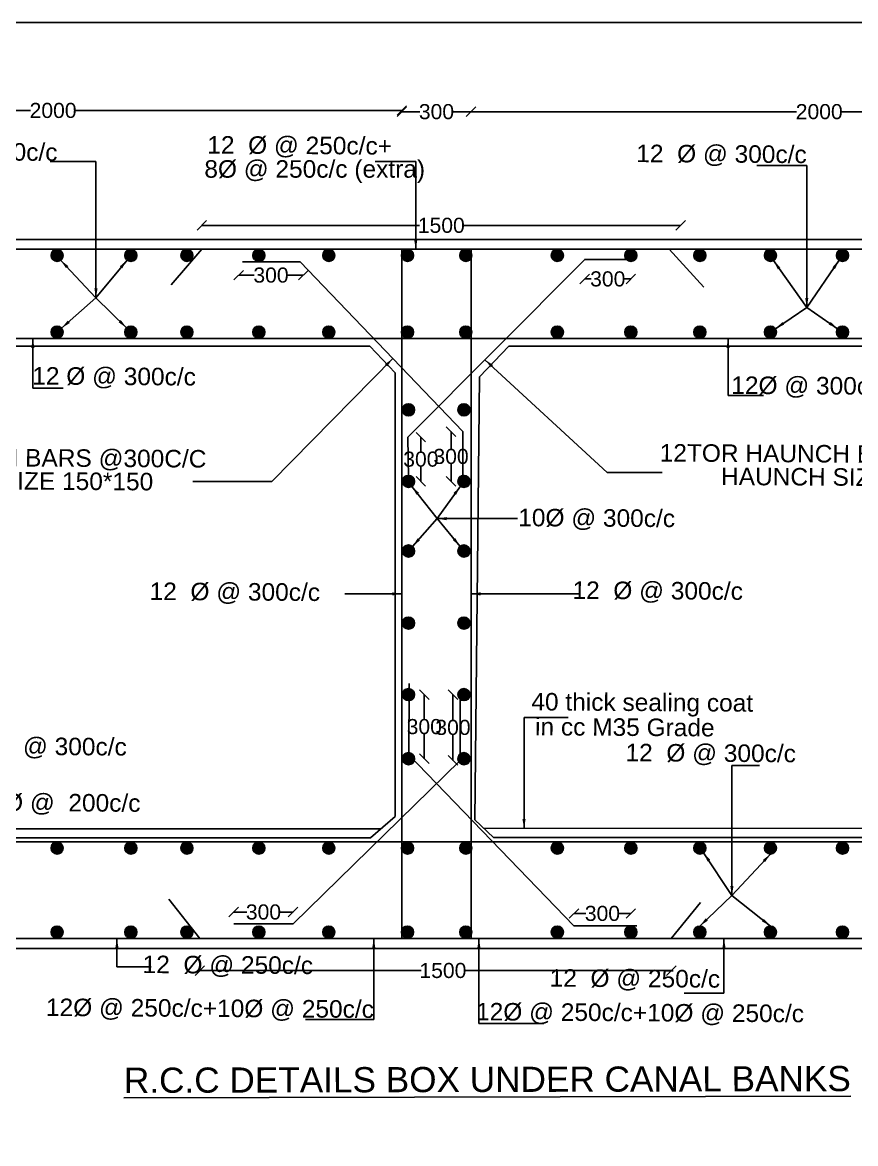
# Model space of a CAD drawing. Header units: millimetres. Extents: x 5124 to 6568637, y 2311 to 91879094.
# Drawn here: x 3726578 to 3734851, y 45945011 to 45956145 of the extents above; entities that cross this region are included whole.
import ezdxf

# ---------------------------------------------------------------- set-up
doc = ezdxf.new("R2010")
doc.units = ezdxf.units.MM
doc.header["$MEASUREMENT"] = 0
for name, color, linetype in [('DIMENSION', 7, 'Continuous'), ('DRAWING', 7, 'Continuous'), ('TEXT', 7, 'Continuous')]:
    doc.layers.add(name, color=color, linetype=linetype)
doc.styles.get("Standard").update_dxf_attribs({"font": 'arial.ttf', "height": 150})
doc.dimstyles.get("Standard").update_dxf_attribs({"dimtxt": 200, "dimasz": 110, "dimexe": 0.18, "dimexo": 0.0625, "dimgap": 0.09, "dimtad": 0, "dimtih": 1, "dimtoh": 1, "dimdec": 0, "dimzin": 0, "dimdsep": 46, "dimtxsty": 'Standard', "dimblk": 'OBLIQUE', "dimcen": 0.09, "dimse1": 1, "dimse2": 1, "dimadec": 0, "dimazin": 0, "dimtfac": 1, "dimtdec": 0, "dimtofl": 0, "dimtmove": 0, "dimatfit": 3, "dimfxl": 1, "dimtolj": 1, "dimtzin": 0, "dimarcsym": 0})

# ---------------------------------------------------------------- blocks, each defined once
blk = doc.blocks.new('_Oblique')
at = {"color": 0, "linetype": 'ByBlock', "lineweight": -2}
blk.add_line((-0.5, -0.5), (0.5, 0.5), dxfattribs=at)
blk = doc.blocks.new('*D66')
at = {"layer": 'Defpoints', "color": 0}
for p in [(3730345, 45955270), (3723420, 45953891), (3730345, 45953891)]:
    blk.add_point(p, dxfattribs=at)
at = {"layer": 'DIMENSION', "color": 0, "lineweight": -2}
for p, q in [((3723420, 45955270), (3726657, 45955270)), ((3730345, 45955270), (3727107, 45955270))]:
    blk.add_line(p, q, dxfattribs=at)
at = {"layer": 'DIMENSION', "color": 0, "lineweight": -2, "xscale": 95, "yscale": 95, "zscale": 95, "rotation": 180}
blk.add_blockref('_Oblique', (3723420, 45955270), dxfattribs=at)
at = {"layer": 'DIMENSION', "color": 0, "lineweight": -2, "xscale": 95, "yscale": 95, "zscale": 95}
blk.add_blockref('_Oblique', (3730345, 45955270), dxfattribs=at)
at = {"layer": 'DIMENSION', "color": 0, "insert": (3726882, 45955270), "char_height": 150, "attachment_point": 5}
blk.add_mtext('\\A1;2000', dxfattribs=at)
blk = doc.blocks.new('*D67')
at = {"layer": 'Defpoints', "color": 0}
for p in [(3731032, 45955258), (3730345, 45953891), (3731032, 45953891)]:
    blk.add_point(p, dxfattribs=at)
at = {"layer": 'DIMENSION', "color": 0, "lineweight": -2}
for p, q in [((3730345, 45955258), (3730523, 45955258)), ((3731032, 45955258), (3730854, 45955258))]:
    blk.add_line(p, q, dxfattribs=at)
at = {"layer": 'DIMENSION', "color": 0, "lineweight": -2, "xscale": 95, "yscale": 95, "zscale": 95, "rotation": 180}
blk.add_blockref('_Oblique', (3730345, 45955258), dxfattribs=at)
at = {"layer": 'DIMENSION', "color": 0, "lineweight": -2, "xscale": 95, "yscale": 95, "zscale": 95}
blk.add_blockref('_Oblique', (3731032, 45955258), dxfattribs=at)
at = {"layer": 'DIMENSION', "color": 0, "insert": (3730689, 45955258), "char_height": 150, "attachment_point": 5}
blk.add_mtext('\\A1;300', dxfattribs=at)
blk = doc.blocks.new('*D68')
at = {"layer": 'Defpoints', "color": 0}
for p in [(3737947, 45955258), (3731032, 45953860), (3737947, 45953891)]:
    blk.add_point(p, dxfattribs=at)
at = {"layer": 'DIMENSION', "color": 0, "lineweight": -2}
for p, q in [((3731032, 45955258), (3734265, 45955258)), ((3737947, 45955258), (3734715, 45955258))]:
    blk.add_line(p, q, dxfattribs=at)
at = {"layer": 'DIMENSION', "color": 0, "lineweight": -2, "xscale": 95, "yscale": 95, "zscale": 95, "rotation": 180}
blk.add_blockref('_Oblique', (3731032, 45955258), dxfattribs=at)
at = {"layer": 'DIMENSION', "color": 0, "lineweight": -2, "xscale": 95, "yscale": 95, "zscale": 95}
blk.add_blockref('_Oblique', (3737947, 45955258), dxfattribs=at)
at = {"layer": 'DIMENSION', "color": 0, "insert": (3734490, 45955258), "char_height": 150, "attachment_point": 5}
blk.add_mtext('\\A1;2000', dxfattribs=at)
blk = doc.blocks.new('*D70')
at = {"layer": 'Defpoints', "color": 0}
for p in [(3733114, 45954129), (3728359, 45953891), (3733114, 45953891)]:
    blk.add_point(p, dxfattribs=at)
at = {"layer": 'DIMENSION', "color": 0, "lineweight": -2}
for p, q in [((3728359, 45954129), (3730520, 45954129)), ((3733114, 45954129), (3730953, 45954129))]:
    blk.add_line(p, q, dxfattribs=at)
at = {"layer": 'DIMENSION', "color": 0, "lineweight": -2, "xscale": 95, "yscale": 95, "zscale": 95, "rotation": 180}
blk.add_blockref('_Oblique', (3728359, 45954129), dxfattribs=at)
at = {"layer": 'DIMENSION', "color": 0, "lineweight": -2, "xscale": 95, "yscale": 95, "zscale": 95}
blk.add_blockref('_Oblique', (3733114, 45954129), dxfattribs=at)
at = {"layer": 'DIMENSION', "color": 0, "insert": (3730737, 45954129), "char_height": 150, "attachment_point": 5}
blk.add_mtext('\\A1;1500', dxfattribs=at)
blk = doc.blocks.new('*D71')
at = {"layer": 'Defpoints', "color": 0}
for p in [(3732161, 45953791), (3732619, 45953772), (3732161, 45953597)]:
    blk.add_point(p, dxfattribs=at)
at = {"layer": 'DIMENSION', "color": 0, "lineweight": -2}
for p, q in [((3732161, 45953597), (3732225, 45953597)), ((3732619, 45953597), (3732556, 45953597))]:
    blk.add_line(p, q, dxfattribs=at)
at = {"layer": 'DIMENSION', "color": 0, "lineweight": -2, "xscale": 95, "yscale": 95, "zscale": 95, "rotation": 180}
blk.add_blockref('_Oblique', (3732161, 45953597), dxfattribs=at)
at = {"layer": 'DIMENSION', "color": 0, "lineweight": -2, "xscale": 95, "yscale": 95, "zscale": 95}
blk.add_blockref('_Oblique', (3732619, 45953597), dxfattribs=at)
at = {"layer": 'DIMENSION', "color": 0, "insert": (3732390, 45953597), "char_height": 150, "attachment_point": 5}
blk.add_mtext('\\A1;300', dxfattribs=at)
blk = doc.blocks.new('*D72')
at = {"layer": 'Defpoints', "color": 0}
for p in [(3728725, 45953760), (3729367, 45953736), (3729367, 45953635)]:
    blk.add_point(p, dxfattribs=at)
at = {"layer": 'DIMENSION', "color": 0, "lineweight": -2}
for p, q in [((3728725, 45953635), (3728880, 45953635)), ((3729367, 45953635), (3729211, 45953635))]:
    blk.add_line(p, q, dxfattribs=at)
at = {"layer": 'DIMENSION', "color": 0, "lineweight": -2, "xscale": 95, "yscale": 95, "zscale": 95, "rotation": 180}
blk.add_blockref('_Oblique', (3728725, 45953635), dxfattribs=at)
at = {"layer": 'DIMENSION', "color": 0, "lineweight": -2, "xscale": 95, "yscale": 95, "zscale": 95}
blk.add_blockref('_Oblique', (3729367, 45953635), dxfattribs=at)
at = {"layer": 'DIMENSION', "color": 0, "insert": (3729046, 45953635), "char_height": 150, "attachment_point": 5}
blk.add_mtext('\\A1;300', dxfattribs=at)
blk = doc.blocks.new('*D77')
at = {"layer": 'Defpoints', "color": 0}
for p in [(3728676, 45947310), (3728676, 45947194), (3729265, 45947194)]:
    blk.add_point(p, dxfattribs=at)
at = {"layer": 'DIMENSION', "color": 0, "lineweight": -2}
for p, q in [((3728676, 45947310), (3728805, 45947310)), ((3729265, 45947310), (3729136, 45947310))]:
    blk.add_line(p, q, dxfattribs=at)
at = {"layer": 'DIMENSION', "color": 0, "lineweight": -2, "xscale": 95, "yscale": 95, "zscale": 95, "rotation": 180}
blk.add_blockref('_Oblique', (3728676, 45947310), dxfattribs=at)
at = {"layer": 'DIMENSION', "color": 0, "lineweight": -2, "xscale": 95, "yscale": 95, "zscale": 95}
blk.add_blockref('_Oblique', (3729265, 45947310), dxfattribs=at)
at = {"layer": 'DIMENSION', "color": 0, "insert": (3728971, 45947310), "char_height": 150, "attachment_point": 5}
blk.add_mtext('\\A1;300', dxfattribs=at)
blk = doc.blocks.new('*D78')
at = {"layer": 'Defpoints', "color": 0}
for p in [(3730411, 45949470), (3730411, 45948833), (3730568, 45948833)]:
    blk.add_point(p, dxfattribs=at)
at = {"layer": 'DIMENSION', "color": 0, "lineweight": -2}
for p, q in [((3730568, 45949470), (3730568, 45949228)), ((3730568, 45948833), (3730568, 45949075))]:
    blk.add_line(p, q, dxfattribs=at)
at = {"layer": 'DIMENSION', "color": 0, "lineweight": -2, "xscale": 95, "yscale": 95, "zscale": 95}
for p, rotation in [((3730568, 45949470), 90), ((3730568, 45948833), 270)]:
    blk.add_blockref('_Oblique', p, dxfattribs=dict(at, rotation=rotation))
at = {"layer": 'DIMENSION', "color": 0, "insert": (3730568, 45949151), "char_height": 150, "attachment_point": 5}
blk.add_mtext('\\A1;300', dxfattribs=at)
blk = doc.blocks.new('*D79')
at = {"layer": 'Defpoints', "color": 0}
for p in [(3730853, 45949470), (3730962, 45949470), (3730925, 45948816)]:
    blk.add_point(p, dxfattribs=at)
at = {"layer": 'DIMENSION', "color": 0, "lineweight": -2}
for p, q in [((3730853, 45949470), (3730853, 45949219)), ((3730853, 45948816), (3730853, 45949066))]:
    blk.add_line(p, q, dxfattribs=at)
at = {"layer": 'DIMENSION', "color": 0, "lineweight": -2, "xscale": 95, "yscale": 95, "zscale": 95}
for p, rotation in [((3730853, 45949470), 90), ((3730853, 45948816), 270)]:
    blk.add_blockref('_Oblique', p, dxfattribs=dict(at, rotation=rotation))
at = {"layer": 'DIMENSION', "color": 0, "insert": (3730853, 45949143), "char_height": 150, "attachment_point": 5}
blk.add_mtext('\\A1;300', dxfattribs=at)
blk = doc.blocks.new('*D80')
at = {"layer": 'Defpoints', "color": 0}
for p in [(3730406, 45952026), (3730534, 45952026), (3730411, 45951587)]:
    blk.add_point(p, dxfattribs=at)
at = {"layer": 'DIMENSION', "color": 0, "lineweight": -2}
for p, q in [((3730534, 45952026), (3730534, 45951883)), ((3730534, 45951587), (3730534, 45951730))]:
    blk.add_line(p, q, dxfattribs=at)
at = {"layer": 'DIMENSION', "color": 0, "lineweight": -2, "xscale": 95, "yscale": 95, "zscale": 95}
for p, rotation in [((3730534, 45952026), 90), ((3730534, 45951587), 270)]:
    blk.add_blockref('_Oblique', p, dxfattribs=dict(at, rotation=rotation))
at = {"layer": 'DIMENSION', "color": 0, "insert": (3730534, 45951807), "char_height": 150, "attachment_point": 5}
blk.add_mtext('\\A1;300', dxfattribs=at)
blk = doc.blocks.new('*D81')
at = {"layer": 'Defpoints', "color": 0}
for p in [(3730952, 45952081), (3730834, 45951587), (3730962, 45951587)]:
    blk.add_point(p, dxfattribs=at)
at = {"layer": 'DIMENSION', "color": 0, "lineweight": -2}
for p, q in [((3730834, 45952081), (3730834, 45951911)), ((3730834, 45951587), (3730834, 45951758))]:
    blk.add_line(p, q, dxfattribs=at)
at = {"layer": 'DIMENSION', "color": 0, "lineweight": -2, "xscale": 95, "yscale": 95, "zscale": 95}
for p, rotation in [((3730834, 45952081), 90), ((3730834, 45951587), 270)]:
    blk.add_blockref('_Oblique', p, dxfattribs=dict(at, rotation=rotation))
at = {"layer": 'DIMENSION', "color": 0, "insert": (3730834, 45951834), "char_height": 150, "attachment_point": 5}
blk.add_mtext('\\A1;300', dxfattribs=at)
blk = doc.blocks.new('*D88')
at = {"layer": 'Defpoints', "color": 0}
for p in [(3728339, 45947048), (3733021, 45947048), (3733021, 45946729)]:
    blk.add_point(p, dxfattribs=at)
at = {"layer": 'DIMENSION', "color": 0, "lineweight": -2}
for p, q in [((3728339, 45946729), (3730536, 45946729)), ((3733021, 45946729), (3730969, 45946729))]:
    blk.add_line(p, q, dxfattribs=at)
at = {"layer": 'DIMENSION', "color": 0, "lineweight": -2, "xscale": 95, "yscale": 95, "zscale": 95, "rotation": 180}
blk.add_blockref('_Oblique', (3728339, 45946729), dxfattribs=at)
at = {"layer": 'DIMENSION', "color": 0, "lineweight": -2, "xscale": 95, "yscale": 95, "zscale": 95}
blk.add_blockref('_Oblique', (3733021, 45946729), dxfattribs=at)
at = {"layer": 'DIMENSION', "color": 0, "insert": (3730753, 45946729), "char_height": 150, "attachment_point": 5}
blk.add_mtext('\\A1;1500', dxfattribs=at)
blk = doc.blocks.new('*D89')
at = {"layer": 'Defpoints', "color": 0}
for p in [(3732619, 45947296), (3732055, 45947174), (3732619, 45947171)]:
    blk.add_point(p, dxfattribs=at)
at = {"layer": 'DIMENSION', "color": 0, "lineweight": -2}
for p, q in [((3732055, 45947296), (3732172, 45947296)), ((3732619, 45947296), (3732502, 45947296))]:
    blk.add_line(p, q, dxfattribs=at)
at = {"layer": 'DIMENSION', "color": 0, "lineweight": -2, "xscale": 95, "yscale": 95, "zscale": 95, "rotation": 180}
blk.add_blockref('_Oblique', (3732055, 45947296), dxfattribs=at)
at = {"layer": 'DIMENSION', "color": 0, "lineweight": -2, "xscale": 95, "yscale": 95, "zscale": 95}
blk.add_blockref('_Oblique', (3732619, 45947296), dxfattribs=at)
at = {"layer": 'DIMENSION', "color": 0, "insert": (3732337, 45947296), "char_height": 150, "attachment_point": 5}
blk.add_mtext('\\A1;300', dxfattribs=at)

msp = doc.modelspace()

# ---------------------------------------------------------------- hatches: boundary and pattern name
at = {"layer": 'DRAWING'}
h = msp.add_hatch(dxfattribs=at)
h.set_pattern_fill('ANSI31', color=256, scale=0.790901, style=0)
h.set_pattern_definition([(45, (884330.64195, 9615882.79462), (-0.06990643969563, 0.06990643969563), [])])
h.paths.add_polyline_path([(3726981.2, 45953831.7, 0.9586945), (3726861.6, 45953836.8), (3726861.6, 45953826.7, 0.9586945)])
h = msp.add_hatch(dxfattribs=at)
h.set_pattern_fill('ANSI31', color=256, scale=0.790901, style=0)
h.set_pattern_definition([(45, (885063.86824, 9615882.79462), (-0.06990643969563, 0.06990643969563), [])])
h.paths.add_polyline_path([(3727714.4, 45953831.7, 0.9586945), (3727594.8, 45953836.8), (3727594.8, 45953826.7, 0.9586945)])
h = msp.add_hatch(dxfattribs=at)
h.set_pattern_fill('ANSI31', color=256, scale=0.790901, style=0)
h.set_pattern_definition([(45, (885620.54788, 9615882.79462), (-0.06990643969563, 0.06990643969563), [])])
h.paths.add_polyline_path([(3728271.1, 45953831.7, 0.9586945), (3728151.5, 45953836.8), (3728151.5, 45953826.7, 0.9586945)])
h = msp.add_hatch(dxfattribs=at)
h.set_pattern_fill('ANSI31', color=256, scale=0.790901, style=0)
h.set_pattern_definition([(45, (886334.73372, 9615882.79462), (-0.06990643969563, 0.06990643969563), [])])
h.paths.add_polyline_path([(3728985.3, 45953831.7, 0.9586945), (3728865.7, 45953836.8), (3728865.7, 45953826.7, 0.9586945)])
h = msp.add_hatch(dxfattribs=at)
h.set_pattern_fill('ANSI31', color=256, scale=0.790901, style=0)
h.set_pattern_definition([(45, (887028.63979, 9615882.79462), (-0.06990643969563, 0.06990643969563), [])])
h.paths.add_polyline_path([(3729679.2, 45953831.7, 0.9586945), (3729559.6, 45953836.8), (3729559.6, 45953826.7, 0.9586945)])
h = msp.add_hatch(dxfattribs=at)
h.set_pattern_fill('ANSI31', color=256, scale=0.790901, style=0)
h.set_pattern_definition([(45, (887810.76285, 9615882.79462), (-0.06990643969563, 0.06990643969563), [])])
h.paths.add_polyline_path([(3730461.3, 45953831.7, 0.9586945), (3730341.7, 45953836.8), (3730341.7, 45953826.7, 0.9586945)])
h = msp.add_hatch(dxfattribs=at)
h.set_pattern_fill('ANSI31', color=256, scale=0.790901, style=0)
h.set_pattern_definition([(45, (888389.18691, 9615882.79462), (-0.06990643969563, 0.06990643969563), [])])
h.paths.add_polyline_path([(3731039.8, 45953831.7, 0.9586945), (3730920.2, 45953836.8), (3730920.2, 45953826.7, 0.9586945)])
h = msp.add_hatch(dxfattribs=at)
h.set_pattern_fill('ANSI31', color=256, scale=0.790901, style=0)
h.set_pattern_definition([(45, (889298.62185, 9615882.79462), (-0.06990643969563, 0.06990643969563), [])])
h.paths.add_polyline_path([(3731949.2, 45953831.7, 0.9586945), (3731829.6, 45953836.8), (3731829.6, 45953826.7, 0.9586945)])
h = msp.add_hatch(dxfattribs=at)
h.set_pattern_fill('ANSI31', color=256, scale=0.790901, style=0)
h.set_pattern_definition([(45, (890028.46818, 9615882.79462), (-0.06990643969563, 0.06990643969563), [])])
h.paths.add_polyline_path([(3732679, 45953831.7, 0.9586945), (3732559.4, 45953836.8), (3732559.4, 45953826.7, 0.9586945)])
h = msp.add_hatch(dxfattribs=at)
h.set_pattern_fill('ANSI31', color=256, scale=0.790901, style=0)
h.set_pattern_definition([(45, (890713.92435, 9615882.79462), (-0.06990643969563, 0.06990643969563), [])])
h.paths.add_polyline_path([(3733364.5, 45953831.7, 0.9586945), (3733244.9, 45953836.8), (3733244.9, 45953826.7, 0.9586945)])
h = msp.add_hatch(dxfattribs=at)
h.set_pattern_fill('ANSI31', color=256, scale=0.790901, style=0)
h.set_pattern_definition([(45, (891414.47768, 9615882.79462), (-0.06990643969563, 0.06990643969563), [])])
h.paths.add_polyline_path([(3734065, 45953831.7, 0.9586945), (3733945.4, 45953836.8), (3733945.4, 45953826.7, 0.9586945)])
h = msp.add_hatch(dxfattribs=at)
h.set_pattern_fill('ANSI31', color=256, scale=0.790901, style=0)
h.set_pattern_definition([(45, (892130.57883, 9615882.79462), (-0.06990643969563, 0.06990643969563), [])])
h.paths.add_polyline_path([(3734781.1, 45953831.7, 0.9586945), (3734661.5, 45953836.8), (3734661.5, 45953826.7, 0.9586945)])
h = msp.add_hatch(dxfattribs=at)
h.set_pattern_fill('ANSI31', color=256, scale=0.790901, style=0)
h.set_pattern_definition([(45, (884330.64195, 9615120.47425), (-0.06990643969563, 0.06990643969563), [])])
h.paths.add_polyline_path([(3726981.2, 45953069.4, 0.9586945), (3726861.6, 45953074.5), (3726861.6, 45953064.4, 0.9586945)])
h = msp.add_hatch(dxfattribs=at)
h.set_pattern_fill('ANSI31', color=256, scale=0.790901, style=0)
h.set_pattern_definition([(45, (885063.86824, 9615120.47425), (-0.06990643969563, 0.06990643969563), [])])
h.paths.add_polyline_path([(3727714.4, 45953069.4, 0.9586945), (3727594.8, 45953074.5), (3727594.8, 45953064.4, 0.9586945)])
h = msp.add_hatch(dxfattribs=at)
h.set_pattern_fill('ANSI31', color=256, scale=0.790901, style=0)
h.set_pattern_definition([(45, (885620.54788, 9615120.47425), (-0.06990643969563, 0.06990643969563), [])])
h.paths.add_polyline_path([(3728271.1, 45953069.4, 0.9586945), (3728151.5, 45953074.5), (3728151.5, 45953064.4, 0.9586945)])
h = msp.add_hatch(dxfattribs=at)
h.set_pattern_fill('ANSI31', color=256, scale=0.790901, style=0)
h.set_pattern_definition([(45, (886334.73372, 9615120.47425), (-0.06990643969563, 0.06990643969563), [])])
h.paths.add_polyline_path([(3728985.3, 45953069.4, 0.9586945), (3728865.7, 45953074.5), (3728865.7, 45953064.4, 0.9586945)])
h = msp.add_hatch(dxfattribs=at)
h.set_pattern_fill('ANSI31', color=256, scale=0.790901, style=0)
h.set_pattern_definition([(45, (887028.63979, 9615120.47425), (-0.06990643969563, 0.06990643969563), [])])
h.paths.add_polyline_path([(3729679.2, 45953069.4, 0.9586945), (3729559.6, 45953074.5), (3729559.6, 45953064.4, 0.9586945)])
h = msp.add_hatch(dxfattribs=at)
h.set_pattern_fill('ANSI31', color=256, scale=0.790901, style=0)
h.set_pattern_definition([(45, (887810.76285, 9615120.47425), (-0.06990643969563, 0.06990643969563), [])])
h.paths.add_polyline_path([(3730461.3, 45953069.4, 0.9586945), (3730341.7, 45953074.5), (3730341.7, 45953064.4, 0.9586945)])
h = msp.add_hatch(dxfattribs=at)
h.set_pattern_fill('ANSI31', color=256, scale=0.790901, style=0)
h.set_pattern_definition([(45, (888389.18691, 9615120.47425), (-0.06990643969563, 0.06990643969563), [])])
h.paths.add_polyline_path([(3731039.8, 45953069.4, 0.9586945), (3730920.2, 45953074.5), (3730920.2, 45953064.4, 0.9586945)])
h = msp.add_hatch(dxfattribs=at)
h.set_pattern_fill('ANSI31', color=256, scale=0.790901, style=0)
h.set_pattern_definition([(45, (889298.62185, 9615120.47425), (-0.06990643969563, 0.06990643969563), [])])
h.paths.add_polyline_path([(3731949.2, 45953069.4, 0.9586945), (3731829.6, 45953074.5), (3731829.6, 45953064.4, 0.9586945)])
h = msp.add_hatch(dxfattribs=at)
h.set_pattern_fill('ANSI31', color=256, scale=0.790901, style=0)
h.set_pattern_definition([(45, (890028.46818, 9615120.47425), (-0.06990643969563, 0.06990643969563), [])])
h.paths.add_polyline_path([(3732679, 45953069.4, 0.9586945), (3732559.4, 45953074.5), (3732559.4, 45953064.4, 0.9586945)])
h = msp.add_hatch(dxfattribs=at)
h.set_pattern_fill('ANSI31', color=256, scale=0.790901, style=0)
h.set_pattern_definition([(45, (890713.92435, 9615120.47425), (-0.06990643969563, 0.06990643969563), [])])
h.paths.add_polyline_path([(3733364.5, 45953069.4, 0.9586945), (3733244.9, 45953074.5), (3733244.9, 45953064.4, 0.9586945)])
h = msp.add_hatch(dxfattribs=at)
h.set_pattern_fill('ANSI31', color=256, scale=0.790901, style=0)
h.set_pattern_definition([(45, (891414.47768, 9615120.47425), (-0.06990643969563, 0.06990643969563), [])])
h.paths.add_polyline_path([(3734065, 45953069.4, 0.9586945), (3733945.4, 45953074.5), (3733945.4, 45953064.4, 0.9586945)])
h = msp.add_hatch(dxfattribs=at)
h.set_pattern_fill('ANSI31', color=256, scale=0.790901, style=0)
h.set_pattern_definition([(45, (892130.57883, 9615120.47425), (-0.06990643969563, 0.06990643969563), [])])
h.paths.add_polyline_path([(3734781.1, 45953069.4, 0.9586945), (3734661.5, 45953074.5), (3734661.5, 45953064.4, 0.9586945)])
h = msp.add_hatch(dxfattribs=at)
h.set_pattern_fill('ANSI31', color=256, scale=0.790901, style=0)
h.set_pattern_definition([(45, (887820.65858, 9614348.40543), (-0.06990643969563, 0.06990643969563), [])])
h.paths.add_polyline_path([(3730471.2, 45952297.3, 0.9586945), (3730351.6, 45952302.4), (3730351.6, 45952292.3, 0.9586945)])
h = msp.add_hatch(dxfattribs=at)
h.set_pattern_fill('ANSI31', color=256, scale=0.790901, style=0)
h.set_pattern_definition([(45, (888371.36695, 9614348.40543), (-0.06990643969563, 0.06990643969563), [])])
h.paths.add_polyline_path([(3731021.9, 45952297.3, 0.9586945), (3730902.3, 45952302.4), (3730902.3, 45952292.3, 0.9586945)])
h = msp.add_hatch(dxfattribs=at)
h.set_pattern_fill('ANSI31', color=256, scale=0.790901, style=0)
h.set_pattern_definition([(45, (887820.65858, 9613638.2505), (-0.06990643969563, 0.06990643969563), [])])
h.paths.add_polyline_path([(3730471.2, 45951587.2, 0.9586945), (3730351.6, 45951592.2), (3730351.6, 45951582.1, 0.9586945)])
h = msp.add_hatch(dxfattribs=at)
h.set_pattern_fill('ANSI31', color=256, scale=0.790901, style=0)
h.set_pattern_definition([(45, (888371.36695, 9613638.2505), (-0.06990643969563, 0.06990643969563), [])])
h.paths.add_polyline_path([(3731021.9, 45951587.2, 0.9586945), (3730902.3, 45951592.2), (3730902.3, 45951582.1, 0.9586945)])
h = msp.add_hatch(dxfattribs=at)
h.set_pattern_fill('ANSI31', color=256, scale=0.790901, style=0)
h.set_pattern_definition([(45, (887820.65858, 9612946.53911), (-0.06990643969563, 0.06990643969563), [])])
h.paths.add_polyline_path([(3730471.2, 45950895.5, 0.9586945), (3730351.6, 45950900.5), (3730351.6, 45950890.4, 0.9586945)])
h = msp.add_hatch(dxfattribs=at)
h.set_pattern_fill('ANSI31', color=256, scale=0.790901, style=0)
h.set_pattern_definition([(45, (888371.36695, 9612946.53911), (-0.06990643969563, 0.06990643969563), [])])
h.paths.add_polyline_path([(3731021.9, 45950895.5, 0.9586945), (3730902.3, 45950900.5), (3730902.3, 45950890.4, 0.9586945)])
h = msp.add_hatch(dxfattribs=at)
h.set_pattern_fill('ANSI31', color=256, scale=0.790901, style=0)
h.set_pattern_definition([(45, (887820.65858, 9612230.68915), (-0.06990643969563, 0.06990643969563), [])])
h.paths.add_polyline_path([(3730471.2, 45950179.6, 0.9586945), (3730351.6, 45950184.7), (3730351.6, 45950174.6, 0.9586945)])
h = msp.add_hatch(dxfattribs=at)
h.set_pattern_fill('ANSI31', color=256, scale=0.790901, style=0)
h.set_pattern_definition([(45, (888371.36695, 9612230.68915), (-0.06990643969563, 0.06990643969563), [])])
h.paths.add_polyline_path([(3731021.9, 45950179.6, 0.9586945), (3730902.3, 45950184.7), (3730902.3, 45950174.6, 0.9586945)])
h = msp.add_hatch(dxfattribs=at)
h.set_pattern_fill('ANSI31', color=256, scale=0.790901, style=0)
h.set_pattern_definition([(45, (887820.65858, 9611520.58646), (-0.06990643969563, 0.06990643969563), [])])
h.paths.add_polyline_path([(3730471.2, 45949469.5, 0.9586945), (3730351.6, 45949474.6), (3730351.6, 45949464.5, 0.9586945)])
h = msp.add_hatch(dxfattribs=at)
h.set_pattern_fill('ANSI31', color=256, scale=0.790901, style=0)
h.set_pattern_definition([(45, (888371.36695, 9611520.58646), (-0.06990643969563, 0.06990643969563), [])])
h.paths.add_polyline_path([(3731021.9, 45949469.5, 0.9586945), (3730902.3, 45949474.6), (3730902.3, 45949464.5, 0.9586945)])
h = msp.add_hatch(dxfattribs=at)
h.set_pattern_fill('ANSI31', color=256, scale=0.790901, style=0)
h.set_pattern_definition([(45, (887820.65858, 9610884.20572), (-0.06990643969563, 0.06990643969563), [])])
h.paths.add_polyline_path([(3730471.2, 45948833.1, 0.9586945), (3730351.6, 45948838.2), (3730351.6, 45948828.1, 0.9586945)])
h = msp.add_hatch(dxfattribs=at)
h.set_pattern_fill('ANSI31', color=256, scale=0.790901, style=0)
h.set_pattern_definition([(45, (888371.36695, 9610884.20572), (-0.06990643969563, 0.06990643969563), [])])
h.paths.add_polyline_path([(3731021.9, 45948833.1, 0.9586945), (3730902.3, 45948838.2), (3730902.3, 45948828.1, 0.9586945)])
h = msp.add_hatch(dxfattribs=at)
h.set_pattern_fill('ANSI31', color=256, scale=0.790901, style=0)
h.set_pattern_definition([(45, (884330.64195, 9609996.66879), (-0.06990643969563, 0.06990643969563), [])])
h.paths.add_polyline_path([(3726981.2, 45947945.6, 0.9586945), (3726861.6, 45947950.7), (3726861.6, 45947940.6, 0.9586945)])
h = msp.add_hatch(dxfattribs=at)
h.set_pattern_fill('ANSI31', color=256, scale=0.790901, style=0)
h.set_pattern_definition([(45, (885063.86824, 9609996.66879), (-0.06990643969563, 0.06990643969563), [])])
h.paths.add_polyline_path([(3727714.4, 45947945.6, 0.9586945), (3727594.8, 45947950.7), (3727594.8, 45947940.6, 0.9586945)])
h = msp.add_hatch(dxfattribs=at)
h.set_pattern_fill('ANSI31', color=256, scale=0.790901, style=0)
h.set_pattern_definition([(45, (885620.54788, 9609996.66879), (-0.06990643969563, 0.06990643969563), [])])
h.paths.add_polyline_path([(3728271.1, 45947945.6, 0.9586945), (3728151.5, 45947950.7), (3728151.5, 45947940.6, 0.9586945)])
h = msp.add_hatch(dxfattribs=at)
h.set_pattern_fill('ANSI31', color=256, scale=0.790901, style=0)
h.set_pattern_definition([(45, (886334.73372, 9609996.66879), (-0.06990643969563, 0.06990643969563), [])])
h.paths.add_polyline_path([(3728985.3, 45947945.6, 0.9586945), (3728865.7, 45947950.7), (3728865.7, 45947940.6, 0.9586945)])
h = msp.add_hatch(dxfattribs=at)
h.set_pattern_fill('ANSI31', color=256, scale=0.790901, style=0)
h.set_pattern_definition([(45, (887028.63979, 9609996.66879), (-0.06990643969563, 0.06990643969563), [])])
h.paths.add_polyline_path([(3729679.2, 45947945.6, 0.9586945), (3729559.6, 45947950.7), (3729559.6, 45947940.6, 0.9586945)])
h = msp.add_hatch(dxfattribs=at)
h.set_pattern_fill('ANSI31', color=256, scale=0.790901, style=0)
h.set_pattern_definition([(45, (887810.76285, 9609996.66879), (-0.06990643969563, 0.06990643969563), [])])
h.paths.add_polyline_path([(3730461.3, 45947945.6, 0.9586945), (3730341.7, 45947950.7), (3730341.7, 45947940.6, 0.9586945)])
h = msp.add_hatch(dxfattribs=at)
h.set_pattern_fill('ANSI31', color=256, scale=0.790901, style=0)
h.set_pattern_definition([(45, (888389.18691, 9609996.66879), (-0.06990643969563, 0.06990643969563), [])])
h.paths.add_polyline_path([(3731039.8, 45947945.6, 0.9586945), (3730920.2, 45947950.7), (3730920.2, 45947940.6, 0.9586945)])
h = msp.add_hatch(dxfattribs=at)
h.set_pattern_fill('ANSI31', color=256, scale=0.790901, style=0)
h.set_pattern_definition([(45, (889298.62185, 9609996.66879), (-0.06990643969563, 0.06990643969563), [])])
h.paths.add_polyline_path([(3731949.2, 45947945.6, 0.9586945), (3731829.6, 45947950.7), (3731829.6, 45947940.6, 0.9586945)])
h = msp.add_hatch(dxfattribs=at)
h.set_pattern_fill('ANSI31', color=256, scale=0.790901, style=0)
h.set_pattern_definition([(45, (890028.46818, 9609996.66879), (-0.06990643969563, 0.06990643969563), [])])
h.paths.add_polyline_path([(3732679, 45947945.6, 0.9586945), (3732559.4, 45947950.7), (3732559.4, 45947940.6, 0.9586945)])
h = msp.add_hatch(dxfattribs=at)
h.set_pattern_fill('ANSI31', color=256, scale=0.790901, style=0)
h.set_pattern_definition([(45, (890713.92435, 9609996.66879), (-0.06990643969563, 0.06990643969563), [])])
h.paths.add_polyline_path([(3733364.5, 45947945.6, 0.9586945), (3733244.9, 45947950.7), (3733244.9, 45947940.6, 0.9586945)])
h = msp.add_hatch(dxfattribs=at)
h.set_pattern_fill('ANSI31', color=256, scale=0.790901, style=0)
h.set_pattern_definition([(45, (891414.47768, 9609996.66879), (-0.06990643969563, 0.06990643969563), [])])
h.paths.add_polyline_path([(3734065, 45947945.6, 0.9586945), (3733945.4, 45947950.7), (3733945.4, 45947940.6, 0.9586945)])
h = msp.add_hatch(dxfattribs=at)
h.set_pattern_fill('ANSI31', color=256, scale=0.790901, style=0)
h.set_pattern_definition([(45, (892130.57883, 9609996.66879), (-0.06990643969563, 0.06990643969563), [])])
h.paths.add_polyline_path([(3734781.1, 45947945.6, 0.9586945), (3734661.5, 45947950.7), (3734661.5, 45947940.6, 0.9586945)])
h = msp.add_hatch(dxfattribs=at)
h.set_pattern_fill('ANSI31', color=256, scale=0.790901, style=0)
h.set_pattern_definition([(45, (884330.64195, 9609162.11135), (-0.06990643969563, 0.06990643969563), [])])
h.paths.add_polyline_path([(3726981.2, 45947111.1, 0.9586945), (3726861.6, 45947116.1), (3726861.6, 45947106, 0.9586945)])
h = msp.add_hatch(dxfattribs=at)
h.set_pattern_fill('ANSI31', color=256, scale=0.790901, style=0)
h.set_pattern_definition([(45, (885063.86824, 9609162.11135), (-0.06990643969563, 0.06990643969563), [])])
h.paths.add_polyline_path([(3727714.4, 45947111.1, 0.9586945), (3727594.8, 45947116.1), (3727594.8, 45947106, 0.9586945)])
h = msp.add_hatch(dxfattribs=at)
h.set_pattern_fill('ANSI31', color=256, scale=0.790901, style=0)
h.set_pattern_definition([(45, (885620.54788, 9609162.11135), (-0.06990643969563, 0.06990643969563), [])])
h.paths.add_polyline_path([(3728271.1, 45947111.1, 0.9586945), (3728151.5, 45947116.1), (3728151.5, 45947106, 0.9586945)])
h = msp.add_hatch(dxfattribs=at)
h.set_pattern_fill('ANSI31', color=256, scale=0.790901, style=0)
h.set_pattern_definition([(45, (886334.73372, 9609162.11135), (-0.06990643969563, 0.06990643969563), [])])
h.paths.add_polyline_path([(3728985.3, 45947111.1, 0.9586945), (3728865.7, 45947116.1), (3728865.7, 45947106, 0.9586945)])
h = msp.add_hatch(dxfattribs=at)
h.set_pattern_fill('ANSI31', color=256, scale=0.790901, style=0)
h.set_pattern_definition([(45, (887028.63979, 9609162.11135), (-0.06990643969563, 0.06990643969563), [])])
h.paths.add_polyline_path([(3729679.2, 45947111.1, 0.9586945), (3729559.6, 45947116.1), (3729559.6, 45947106, 0.9586945)])
h = msp.add_hatch(dxfattribs=at)
h.set_pattern_fill('ANSI31', color=256, scale=0.790901, style=0)
h.set_pattern_definition([(45, (887810.76285, 9609162.11135), (-0.06990643969563, 0.06990643969563), [])])
h.paths.add_polyline_path([(3730461.3, 45947111.1, 0.9586945), (3730341.7, 45947116.1), (3730341.7, 45947106, 0.9586945)])
h = msp.add_hatch(dxfattribs=at)
h.set_pattern_fill('ANSI31', color=256, scale=0.790901, style=0)
h.set_pattern_definition([(45, (888389.18691, 9609162.11135), (-0.06990643969563, 0.06990643969563), [])])
h.paths.add_polyline_path([(3731039.8, 45947111.1, 0.9586945), (3730920.2, 45947116.1), (3730920.2, 45947106, 0.9586945)])
h = msp.add_hatch(dxfattribs=at)
h.set_pattern_fill('ANSI31', color=256, scale=0.790901, style=0)
h.set_pattern_definition([(45, (889298.62185, 9609162.11135), (-0.06990643969563, 0.06990643969563), [])])
h.paths.add_polyline_path([(3731949.2, 45947111.1, 0.9586945), (3731829.6, 45947116.1), (3731829.6, 45947106, 0.9586945)])
h = msp.add_hatch(dxfattribs=at)
h.set_pattern_fill('ANSI31', color=256, scale=0.790901, style=0)
h.set_pattern_definition([(45, (890028.46818, 9609162.11135), (-0.06990643969563, 0.06990643969563), [])])
h.paths.add_polyline_path([(3732679, 45947111.1, 0.9586945), (3732559.4, 45947116.1), (3732559.4, 45947106, 0.9586945)])
h = msp.add_hatch(dxfattribs=at)
h.set_pattern_fill('ANSI31', color=256, scale=0.790901, style=0)
h.set_pattern_definition([(45, (890713.92435, 9609162.11135), (-0.06990643969563, 0.06990643969563), [])])
h.paths.add_polyline_path([(3733364.5, 45947111.1, 0.9586945), (3733244.9, 45947116.1), (3733244.9, 45947106, 0.9586945)])
h = msp.add_hatch(dxfattribs=at)
h.set_pattern_fill('ANSI31', color=256, scale=0.790901, style=0)
h.set_pattern_definition([(45, (891414.47768, 9609162.11135), (-0.06990643969563, 0.06990643969563), [])])
h.paths.add_polyline_path([(3734065, 45947111.1, 0.9586945), (3733945.4, 45947116.1), (3733945.4, 45947106, 0.9586945)])
h = msp.add_hatch(dxfattribs=at)
h.set_pattern_fill('ANSI31', color=256, scale=0.790901, style=0)
h.set_pattern_definition([(45, (892130.57883, 9609162.11135), (-0.06990643969563, 0.06990643969563), [])])
h.paths.add_polyline_path([(3734781.1, 45947111.1, 0.9586945), (3734661.5, 45947116.1), (3734661.5, 45947106, 0.9586945)])

# ---------------------------------------------------------------- linework, layer by layer
at = {"layer": 'DIMENSION'}
for points in [[(3722538.3, 45953990.4), (3738799.3, 45953990.4), (3738799.3, 45946949.2), (3722538.3, 45946949.2)], [(3722637.2, 45953891.5), (3738700.3, 45953891.5), (3738700.3, 45947048.1), (3722637.2, 45947048.1)]]:
    msp.add_lwpolyline(points, close=True, dxfattribs=at)
for points in [[(3728359.4, 45953891.5), (3728055.7, 45953538.8)], [(3730344.8, 45953891.5), (3730344.8, 45947048.1)], [(3731032.4, 45953891.5), (3731032.4, 45947048.1)], [(3733000, 45953891.5), (3733344, 45953514.9)], [(3722637.2, 45953006.5), (3738700.3, 45953006.5)], [(3722637.2, 45948008.1), (3738700.3, 45948008.1)], [(3728338.6, 45947048.1), (3728031.8, 45947438.3)], [(3733021, 45947048.1), (3733311.7, 45947404.4)]]:
    msp.add_lwpolyline(points, dxfattribs=at)
at = {"layer": 'DRAWING'}
msp.add_lwpolyline([(3718709.2, 45956144.9), (3749680.8, 45956144.9), (3749680.8, 45933876.9), (3718709.2, 45933876.9)], close=True, dxfattribs=at)
for points in [[(3728764.3, 45953769), (3729311.5, 45953769), (3729334.8, 45953769), (3730952.2, 45952081.3), (3730952.2, 45951543.7)], [(3732654.4, 45953790.7), (3732161, 45953790.7), (3730405.8, 45952025.9), (3730411.8, 45951623.2)], [(3723661.2, 45952929.2), (3730026.3, 45952929.2), (3730278.9, 45952666.4), (3730278.9, 45948259.6), (3730035.4, 45948048.5), (3723639.2, 45948048.5), (3723453, 45948224.5), (3723453, 45952723.8), (3723661.2, 45952929.2)], [(3731407.2, 45952931.3), (3737642.7, 45952931), (3737895.3, 45952668.3), (3737895.3, 45948261.5), (3737651.8, 45948050.4), (3731255.6, 45948050.4), (3731069.4, 45948226.4), (3731116.9, 45952626.9), (3731407.2, 45952931.3)], [(3730419.1, 45949581.2), (3730415.2, 45948870.6), (3732054.5, 45947173.9), (3732678.4, 45947173.9)], [(3730925.1, 45949415.4), (3730925.1, 45948816), (3729264.6, 45947193.9), (3728676.5, 45947193.9)], [(3723546.1, 45948136.5), (3730137.9, 45948137.4)], [(3731162.5, 45948138.4), (3737759.5, 45948143.7)]]:
    msp.add_lwpolyline(points, dxfattribs=at)
for centre in [(3726921.3, 45953831.7), (3727654.5, 45953831.7), (3728211.2, 45953831.7), (3728925.4, 45953831.7), (3729619.3, 45953831.7), (3730401.4, 45953831.7), (3730979.8, 45953831.7), (3731889.3, 45953831.7), (3732619.1, 45953831.7), (3733304.6, 45953831.7), (3734005.1, 45953831.7), (3734721.2, 45953831.7), (3726921.3, 45953069.4), (3727654.5, 45953069.4), (3728211.2, 45953069.4), (3728925.4, 45953069.4), (3729619.3, 45953069.4), (3730401.4, 45953069.4), (3730979.8, 45953069.4), (3731889.3, 45953069.4), (3732619.1, 45953069.4), (3733304.6, 45953069.4), (3734005.1, 45953069.4), (3734721.2, 45953069.4), (3730411.3, 45952297.3), (3730962, 45952297.3), (3730411.3, 45951587.2), (3730962, 45951587.2), (3730411.3, 45950895.5), (3730962, 45950895.5), (3730411.3, 45950179.6), (3730962, 45950179.6), (3730411.3, 45949469.5), (3730962, 45949469.5), (3730411.3, 45948833.1), (3730962, 45948833.1), (3726921.3, 45947945.6), (3727654.5, 45947945.6), (3728211.2, 45947945.6), (3728925.4, 45947945.6), (3729619.3, 45947945.6), (3730401.4, 45947945.6), (3730979.8, 45947945.6), (3731889.3, 45947945.6), (3732619.1, 45947945.6), (3733304.6, 45947945.6), (3734005.1, 45947945.6), (3734721.2, 45947945.6), (3726921.3, 45947111.1), (3727654.5, 45947111.1), (3728211.2, 45947111.1), (3728925.4, 45947111.1), (3729619.3, 45947111.1), (3730401.4, 45947111.1), (3730979.8, 45947111.1), (3731889.3, 45947111.1), (3732619.1, 45947111.1), (3733304.6, 45947111.1), (3734005.1, 45947111.1), (3734721.2, 45947111.1)]:
    msp.add_circle(centre, 59.9, dxfattribs=at)

# ---------------------------------------------------------------- texts
for s, p in [('12  Ø @ 300c/c ', (3725232.9, 45954779.6)), ('12  Ø @ 250c/c+ ', (3728412.9, 45954842.8)), ('12  Ø @ 300c/c ', (3732673, 45954757.7)), ('12 Ø @ 300c/c ', (3726674.7, 45952548.7)), ('12Ø @ 300c/c ', (3733616.2, 45952456)), ('12TOR HAUNCH BARS @300C/C', (3732905.2, 45951784.4)), ('12TOR HAUNCH BARS @300C/C', (3724646, 45951746.6)), (' HAUNCH SIZE 150*150', (3733447, 45951551.2)), (' HAUNCH SIZE 150*150', (3725187.9, 45951513.4)), ('10Ø @ 300c/c ', (3731500.6, 45951142.2)), ('12  Ø @ 300c/c ', (3732039.3, 45950420.5)), ('12  Ø @ 300c/c ', (3727840.1, 45950409.4)), ('40 thick sealing coat', (3731630.9, 45949313)), ('in cc M35 Grade', (3731667.7, 45949064.9)), ('12  Ø @ 300c/c ', (3725920.7, 45948874.3)), ('12  Ø @ 300c/c ', (3732565.8, 45948807.7)), ('12Ø @  200c/c ', (3726124.5, 45948315.1)), ('12  Ø @ 250c/c ', (3727770.9, 45946704.4)), ('12  Ø @ 250c/c ', (3731812.6, 45946569.4)), ('12Ø @ 250c/c+10Ø @ 250c/c', (3726811, 45946278.1)), ('12Ø @ 250c/c+10Ø @ 250c/c', (3731081.8, 45946234.9))]:
    msp.add_text(s, height=173.998, rotation=359.65712, dxfattribs=at).set_placement(p)
at = {"layer": 'DRAWING', "insert": (3728384.1, 45954776.8), "char_height": 173.998, "width": 2101.278, "attachment_point": 1}
msp.add_mtext('8Ø @ 250c/c (extra)', dxfattribs=at)
at = {"layer": 'TEXT'}
msp.add_text('%%UR.C.C DETAILS BOX UNDER CANAL BANKS', height=250, rotation=0.1412, dxfattribs=at).set_placement((3727585.4, 45945514.2))

# ---------------------------------------------------------------- dimensions: what is measured, and where the dimension line sits
at = {"layer": 'DIMENSION'}
for base, p1, p2, text, picture, middle in [((3730344.8, 45955270.4), (3723419.6, 45953891.5), (3730344.8, 45953891.5), '2000', '*D66', (3726882.2, 45955270.4)), ((3731032.4, 45955258.1), (3730344.8, 45953891.5), (3731032.4, 45953891.5), '300', '*D67', (3730688.6, 45955258.1)), ((3737947.2, 45955257.8), (3731032.4, 45953860.4), (3737947.2, 45953891.5), '2000', '*D68', (3734489.8, 45955257.8)), ((3733113.7, 45954129.1), (3728359.4, 45953891.5), (3733113.7, 45953891.5), '1500', '*D70', (3730736.5, 45954129.1)), ((3729366.6, 45953634.9), (3728725.1, 45953759.9), (3729366.6, 45953735.9), '300', '*D72', (3729045.8, 45953634.9)), ((3732161, 45953597.5), (3732619.1, 45953771.8), (3732161, 45953790.7), '300', '*D71', (3732390.1, 45953597.5)), ((3728676.5, 45947309.7), (3729264.6, 45947193.9), (3728676.5, 45947193.9), '300', '*D77', (3728970.6, 45947309.7)), ((3732619.4, 45947295.7), (3732054.5, 45947173.9), (3732619.4, 45947171), '300', '*D89', (3732337, 45947295.7))]:
    dim = msp.add_linear_dim(base=base, p1=p1, p2=p2, text=text, dimstyle='Standard', override={"dimasz": 95, "dimfxl": 2000, "dimarcsym": 1}, dxfattribs=at)
    dim.commit()
    dim.dimension.update_dxf_attribs({"geometry": picture, "text_midpoint": middle})
for base, p1, p2, picture, middle in [((3730534.1, 45952025.9), (3730411.3, 45951587.2), (3730405.8, 45952025.9), '*D80', (3730534.1, 45951806.5)), ((3730834.1, 45951587.2), (3730952.2, 45952081.3), (3730962, 45951587.2), '*D81', (3730834.1, 45951834.3)), ((3730567.8, 45948833.1), (3730411.3, 45949469.5), (3730411.3, 45948833.1), '*D78', (3730567.8, 45949151.3)), ((3730852.8, 45949469.5), (3730925.1, 45948816), (3730962, 45949469.5), '*D79', (3730852.8, 45949142.8))]:
    dim = msp.add_linear_dim(base=base, p1=p1, p2=p2, angle=90, text='300', dimstyle='Standard', override={"dimasz": 95, "dimfxl": 2000, "dimarcsym": 1}, dxfattribs=at)
    dim.commit()
    dim.dimension.update_dxf_attribs({"geometry": picture, "text_midpoint": middle})
dim = msp.add_linear_dim(base=(3733021, 45946729), p1=(3728338.6, 45947048.1), p2=(3733021, 45947048.1), text='1500', dimstyle='Standard', override={"dimasz": 95, "dimfxl": 2000, "dimarcsym": 1}, dxfattribs=at)
dim.commit()
dim.dimension.update_dxf_attribs({"geometry": '*D88', "text_midpoint": (3730752.7, 45946729), "dimtype": 160})

# ---------------------------------------------------------------- leaders
at = {"layer": 'DRAWING'}
for points in [[(3727307.9, 45953409.1), (3727307.9, 45954764.8), (3726853, 45954764.8)], [(3730483.5, 45953891.5), (3730483.5, 45954763.9), (3730079.2, 45954763.9)], [(3734366.3, 45953314.8), (3734366.3, 45954723.5), (3733870.4, 45954723.5)], [(3726957, 45953783.6), (3727307.9, 45953409.1)], [(3727616.5, 45953785.4), (3727307.9, 45953409.1)], [(3734036.4, 45953780.6), (3734366.3, 45953314.8)], [(3734687.3, 45953782.3), (3734366.3, 45953314.8)], [(3726966.3, 45953109), (3727307.9, 45953409.1)], [(3727611.7, 45953111.3), (3727307.9, 45953409.1)], [(3734054.7, 45953103.1), (3734366.3, 45953314.8)], [(3734672, 45953103.5), (3734366.3, 45953314.8)], [(3726681, 45953006.5), (3726681, 45952512.6), (3726981.6, 45952512.6)], [(3733584.4, 45953006.5), (3733584.4, 45952440.1), (3733936.4, 45952440.1)], [(3730255.8, 45952808), (3729052.8, 45951584.3), (3728268.5, 45951584.3)], [(3731170.9, 45952795.2), (3732385.1, 45951674.5), (3732931.4, 45951674.5)], [(3730445.3, 45951537.8), (3730695, 45951216.9)], [(3730927, 45951538.6), (3730695, 45951216.9)], [(3730451, 45950940.4), (3730695, 45951216.9)], [(3730695, 45951216.9), (3731494.7, 45951216.9)], [(3730923.7, 45950941.6), (3730695, 45951216.9)], [(3730344.8, 45950469.8), (3729778, 45950469.8)], [(3731032.4, 45950469.8), (3732112.1, 45950469.8)], [(3731558.7, 45948138.7), (3731558.7, 45949240.9), (3731995.8, 45949240.9)], [(3733623, 45947474.7), (3733623, 45948763.9), (3733895.8, 45948763.9)], [(3733341.9, 45947898.8), (3733623, 45947474.7)], [(3734005.1, 45947885.7), (3733623, 45947474.7)], [(3733304.6, 45947171), (3733623, 45947474.7)], [(3734005.1, 45947171), (3733623, 45947474.7)], [(3727515.9, 45947048.1), (3727515.9, 45946767.3), (3727854.8, 45946767.3)], [(3730066.6, 45947048.1), (3730066.6, 45946241.6), (3729388.9, 45946241.6)], [(3731110.4, 45947048.1), (3731110.4, 45946202.3), (3731754.2, 45946202.3)], [(3733544.1, 45947048.1), (3733544.1, 45946504.4), (3733149.1, 45946504.4)]]:
    msp.add_leader(points, dimstyle='Standard', override={"dimasz": 95, "dimgap": 0.09, "dimtad": 0, "dimfxl": 2000, "dimarcsym": 1}, dxfattribs=at)

doc.saveas('drawing.dxf')
